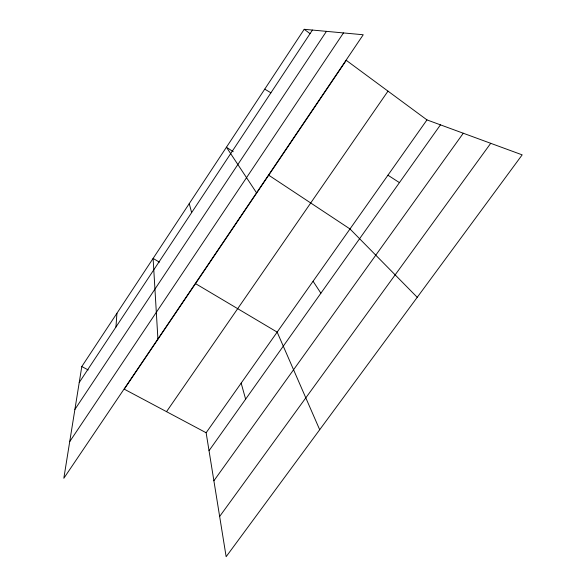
<?xml version="1.0" encoding="UTF-8"?>
<svg xmlns="http://www.w3.org/2000/svg" width="586" height="586" viewBox="0 0 586 586"><rect width="100%" height="100%" fill="white"/><g stroke="black" fill="none" stroke-linecap="round" stroke-linejoin="round"><path stroke-width="0.88" d="M115.947 327.025L116.936 313.268M81.798 366.55L63.823 478.293L363.239 34.757L304.2 29.3L81.798 366.55L88.208 369.964M79.227 382.512L312.426 30.062M74.898 409.431L326.446 31.358M69.719 441.617L343.477 32.926M166.527 411.665L387.991 91.138M206.133 432.746L426.974 119.903L522.177 154.858L226.145 556.7L206.133 432.746L124.276 389.17L346.282 60.351L426.974 119.903M209.034 450.7L440.46 124.855M213.89 480.784L463.284 133.234M219.647 516.456L490.724 143.306M264.74 89.138L270.908 92.808M159.392 262.154L153.107 258.419L157.912 338.913M195.534 283.631L277.163 332.123L319.692 429.714M387.939 175.199L399.425 182.62M233.235 151.715L226.438 147.218L256.536 192.823M268.74 175.207L349.989 228.958L417.232 297.314M304.2 29.3L310.009 33.585M313.078 281.251L320.886 293.205M241.161 383.127L245.622 399.176M189.241 203.628L191.644 212.608"/></g></svg>
